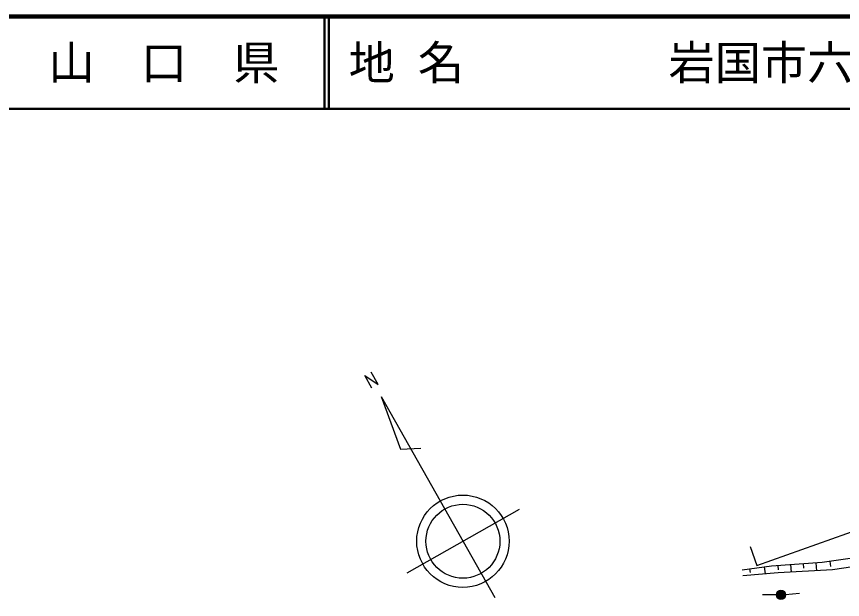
# Model space of a CAD drawing. Units: millimetres, scale not verified. Extents: x 40000 to 680000, y 20000 to 380000.
# Drawn here: x 334416 to 423858, y 316892 to 380000 of the extents above; entities that cross this region are included whole.
import ezdxf
from ezdxf.enums import TextEntityAlignment as Align

# ---------------------------------------------------------------- set-up
doc = ezdxf.new("R2010")
doc.units = ezdxf.units.MM
doc.header["$LTSCALE"] = 1000
for name, color, linetype, lineweight in [('M-BGD', 7, 'Continuous', 25), ('M-TTL', 2, 'Continuous', 140), ('M-TTL-LINE', 7, 'Continuous', 50)]:
    doc.layers.add(name, color=color, linetype=linetype, lineweight=lineweight)
doc.layers.add('M-TTL-TXT', color=7, linetype='Continuous')
doc.styles.add('ＭＳ ゴシック', font='')
doc.styles.get('ＭＳ ゴシック').set_extended_font_data('MS Gothic')

msp = doc.modelspace()

# ---------------------------------------------------------------- linework, layer by layer
at = {"layer": 'M-BGD'}
for p, q in [((372878, 339781), (372118, 341125)), ((372118, 341125), (373577, 340172)), ((373577, 340172), (372807, 341516)), ((373898, 338863), (375981, 333148)), ((373898, 338863), (386203, 317102)), ((375981, 333148), (378214, 333262)), ((388851, 326640), (376665, 319749)), ((414590, 320580), (427617, 325222)), ((413854, 322645), (414590, 320580)), ((421674, 320924), (428089, 321832)), ((413002, 320096), (416170, 320530)), ((413794, 320205), (413849, 319800)), ((415378, 320422), (415482, 319662)), ((416170, 320530), (421674, 320924)), ((416858, 320580), (416892, 320100)), ((418234, 320678), (418293, 319853)), ((419610, 320777), (419647, 320266)), ((420986, 320875), (421049, 320000)), ((422476, 321038), (422557, 320465)), ((428129, 320922), (422783, 320092)), ((416882, 319778), (413081, 319463)), ((422783, 320092), (416882, 319778)), ((417696, 317436), (419190, 317571)), ((416699, 317391), (415199, 317391))]:
    msp.add_line(p, q, dxfattribs=at)
for centre, radius in [((382758, 323195), 5000), ((382758, 323195), 4000), ((417199, 317390), 498), ((417199, 317390), 440), ((417199, 317390), 382), ((417199, 317390), 322), ((417199, 317390), 265), ((417199, 317390), 195), ((417199, 317390), 135), ((417199, 317390), 77.5), ((417199, 317390), 15)]:
    msp.add_circle(centre, radius, dxfattribs=at)
at = {"layer": 'M-TTL'}
msp.add_line((680000, 380000), (40000, 380000), dxfattribs=at)
at = {"layer": 'M-TTL-LINE'}
for p, q in [((367750, 380000), (367750, 370000)), ((368250, 380000), (368250, 370000)), ((40000, 370000), (680000, 370000))]:
    msp.add_line(p, q, dxfattribs=at)

# ---------------------------------------------------------------- texts
at = {"layer": 'M-TTL-TXT', "style": 'ＭＳ ゴシック'}
msp.add_text('山\u3000口\u3000県', height=3666, dxfattribs=at).set_placement((350375, 375000), align=Align.MIDDLE_CENTER)
for s, p in [('地 名', (370380, 375000)), ('岩国市六呂師', (405024, 375000))]:
    msp.add_text(s, height=3666, dxfattribs=at).set_placement(p, align=Align.MIDDLE_LEFT)

doc.saveas('drawing.dxf')
